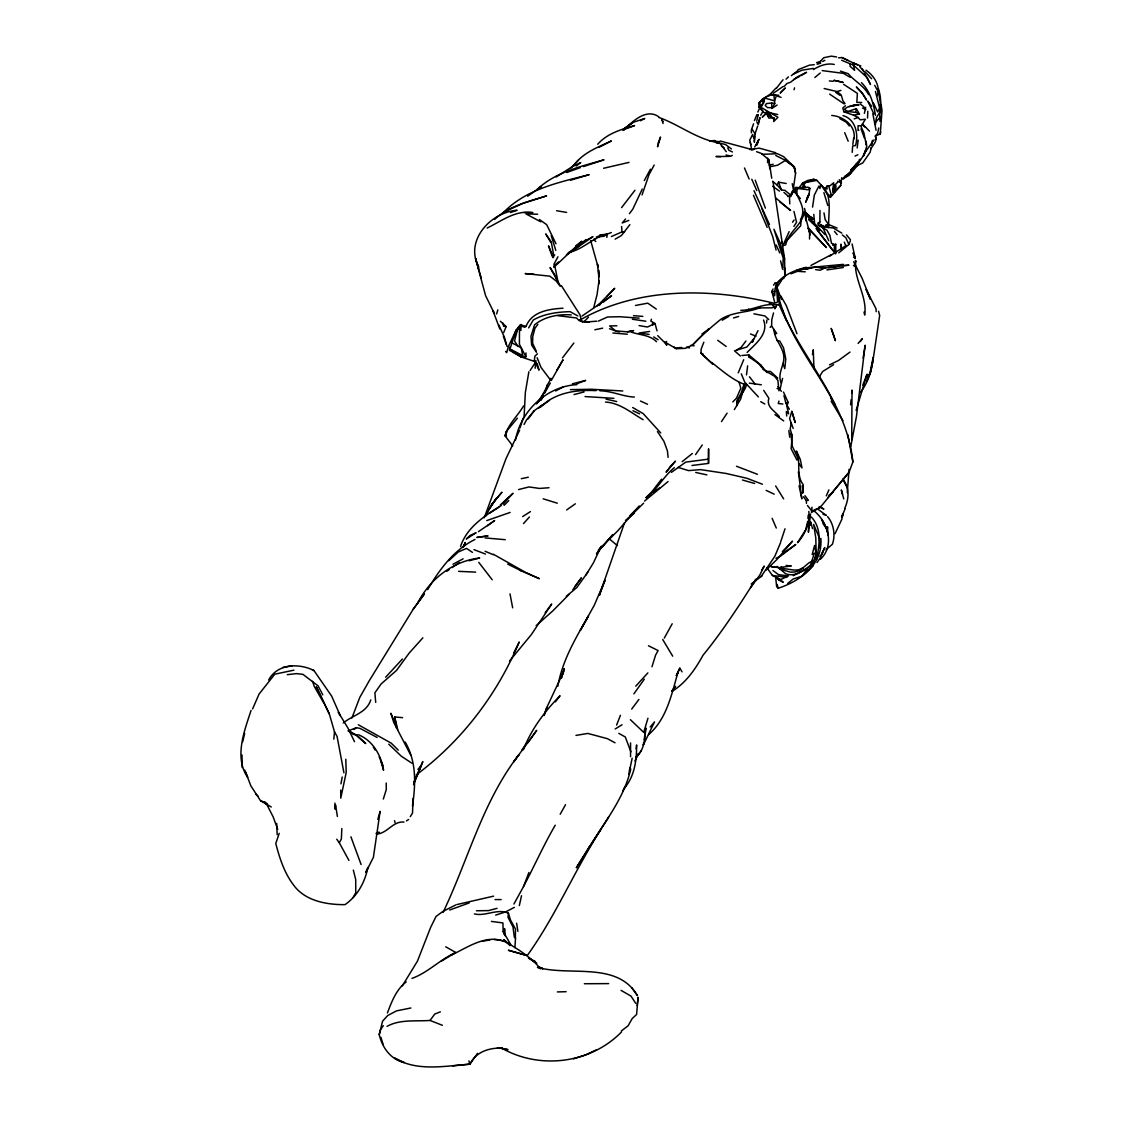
<?xml version="1.0" encoding="UTF-8"?>
<svg xmlns="http://www.w3.org/2000/svg" width="1123" height="1123" viewBox="0 0 1123 1123"><rect width="100%" height="100%" fill="white"/><g stroke="black" fill="none" stroke-linecap="round" stroke-linejoin="round"><path stroke-width="1.5" d="M773.536 285.144L775.179 282.968L777.298 282.757L775.151 288.302L774.659 295.812L771.852 291.447L773.031 288.976M841.001 249.545L841.001 244.168L841.38 246.92M789.792 203.909L789.441 196.595M808.855 511.386C809.936 522.897 805.177 534.253 797.527 542.69L805.71 529.761L807.634 521.634M519.486 326.905L519.416 344.256L525.873 356.763L521.114 356.932L514.053 352.917L510.614 349.393L522.672 355.5L521.114 356.932L510.614 349.393M708.515 463.392L708.571 449.003L708.515 463.392L691.993 465.469M798.916 463.687L801.99 467.954L800.32 459.419L796.361 451.025C801.303 461.988 795.533 474.931 803.296 484.799L802.706 493.404M806.146 221.063L806.005 214.254L804.489 208.401M867.826 111.233L867.532 117.999M535.924 360.511L535.124 368.274M811.985 507.203L811.48 512.467L819.13 508.031L822.233 504.943L849.058 472.264L852.876 461.96C846.939 402.68 801.822 358.055 779.278 304.979L778.211 292.275L776.526 288.007L777.916 282.238C785.356 273.844 795.73 270.011 806.244 267.246M515.373 938.449L515.499 929.1L510.446 919.849L508.396 913.196C497.278 908.226 485.95 916.55 474.383 913.954M792.206 435.921L791.125 448.723L796.895 460.009L798.299 459.04L792.066 445.733L791.027 433.296L792.206 435.921L790.199 428.93L791.21 422.992L789.609 418.682L791.841 411.355L795.196 422.487L791.841 411.355M808.546 524.68L808.434 532.218L810.553 513.955M504.452 934.49L504.564 928.609L504.901 935.67M809.529 239.045L809.641 232.573L804.138 211.966C802.734 224.937 788.135 231.717 785.749 244.856L782.661 245.769M773.073 181.926L784.598 259.006L784.837 275.781L777.144 283.08L775.179 282.968M851.725 439.837L852.02 390.06L851.753 393.106M773.508 328.997L774.603 333.545L776.765 333.517L771.599 326.049L771.782 319.676L773.536 312.938M879.955 121.41L879.674 108.187L875.463 91.496M767.542 162.638L767.697 158.161M814.54 222.48L813.782 214.353M525.873 356.763L525.999 352.931M775.754 578.078L776.639 586.655L778.253 588.241C800.362 580.97 822.892 564.701 820.857 538.408M854.027 138.971C856.175 126.029 843.584 116.301 831.708 115.444M520.875 330.499L521.1 324.463M827.707 224.6L828.212 227.52L833.027 227.885L841.801 233.121M835.849 253.616L835.765 244.267L833.154 245.025M841.703 177.701L840.748 185.477L832.171 195.346M341.841 828.563L341.364 839.078L339.272 842.727L348.944 860.443M524.048 417.559L525.353 392.404L528.863 371.783M866.1 144.095L863.91 132.949L861.201 126.955M866.058 144.867L866.226 141.526M751.09 358.223L748.704 356.679L748.802 354.882L741.924 355.514M512.144 342.978L521.212 347.793L522.672 355.5L520.047 355.612L509.533 350.39L509.744 347.119M847.261 492.576L849.086 469.302M852.217 152.391L852.638 146.06L855.529 145.471C858.842 134.297 855.487 119.066 843.036 115.627M801.008 221.357L800.713 225.723L783.503 244.182L789.146 231.633M514.881 947.686L515.555 937.986M629.498 771.262L629.736 768.034M630.564 756.705L630.564 742.921M875.407 124.681L876.375 117.817L879.786 112.286M754.403 142.34L754.628 136.318M837.519 182.361L834.95 185.014L832.662 190.643L833.21 192.651L834.571 185.084M831.511 243.452L829.897 235.423L826.963 230.201L818.47 225.26L819.86 221.989L819.987 210.45M410.274 816.66L412.52 813.038L413.082 798.355M508.396 913.196L508.045 917.407L512.958 926.854L514.376 937.382M796.656 195.023L797.218 188.467L808.013 187.148L809.865 188.355L809.037 194.377L805.71 202.182L809.037 194.377M412.45 806.202C415.65 784.542 416.731 761.605 405.136 741.994M333.826 739.145L334.5 731.887L329.334 713.961L316.391 686.925L329.334 713.961M807.942 518.391L808.251 515.148M637.218 1005.632L638.061 997.252L636.601 1014.49L632.249 1018.491L628.094 1025.79L621.356 1030.956M850.588 404.813L851.136 399.62M827.005 531.811L827.525 526.813L827.946 535.166M754.235 141.442L755.105 133.777L757.674 126.057M766.532 323.059L766.883 319.957M636.151 748.873L636.615 744.928C636.713 760.074 634.635 776.414 624.29 788.234L626.016 785.553L622.689 790.929M864.008 312.124L864.696 315.1C867.574 296.486 853.213 278.406 855.852 261.196L855.263 260.311M746.5 374.885L747.623 365.831M843.906 111.781L853.691 115.248L859.446 114.041L855.824 112.384L856.302 108.636L847.767 111.542L843.906 111.781L842.797 108.005L845.451 105.759M852.834 144.474L853.634 138.129M857.172 147.941L858.169 140.094M606.827 237.388L607.276 234.117L611.305 232.517M812.561 207.109L814.343 195.037L818.906 186.067L819.958 188.552L820.759 184.607L816.912 180.382L813.824 179.273L807.732 180.41L802.552 183.049L799.253 187.653M515.485 440.062C520.679 410.807 546.817 386.326 576.801 384.642M835.217 191.626L836.031 185.744M816.449 559.816C819.271 545.469 822.373 528.807 811.368 517.015M644.139 739.889L645.851 727.943C644.728 737.713 644.855 749.462 636.643 756.397M537.327 364.077L534.73 361.241L539.04 370.141L537.327 364.077L534.169 361.325L534.927 356.159L537.44 353.759M546.831 388.165L547.294 385.021L550.565 379.406M832.662 189.984L833.729 182.74L830.009 185.758L827.061 186.292M842.657 178.627L848.862 175.511L857.916 165.067L853.873 167.102L862.759 162.947L870.185 152.181L871.083 147.871L870.746 148.882L875.266 142.186L876.151 138.943L875.491 135.827L880.278 134.002L880.614 131.868M520.005 427.905L523.121 418.317M557.836 686.223C562.244 660.759 575.622 638.018 588.452 615.98L580.366 630.34L594.334 605.129L605.03 580.282L599.317 595.429L624.486 522.855M812.462 354.587L813.263 349.772L813.964 368.611M643.69 742.556L643.24 745.209L654.541 721.878L650.203 727.002M863.096 358.209L865.145 345.238L856.47 416.422L850.743 446.786M340.957 783.854L342.206 777.032M878.439 88.731C880.699 96.143 882.243 105.071 877.667 111.907L873.385 102.853M757.857 112.033L759.766 107.724M762.012 154.314L777.537 153.725L783.672 156.715L794.326 166.92L795.575 173.209L793.301 189.155L792.234 183.667M512.748 445.915L504.985 435.78C508.045 424.452 517.717 415.889 523.585 405.936M777.074 388.572L780.148 389.12L781.397 383.308C777.383 375.293 782.689 367.67 783.784 359.753C784.809 349.464 776.849 342.81 774.603 333.545M628.768 774.421L632.151 758.207M878.762 127.994L877.625 133.384L875.491 135.827M519.331 905.573L521.521 895.747M757.197 144.909L758.193 140.473L756.242 145.049M756.762 120.849L758.25 114.588M464.529 545.834L465.315 542.521L463.631 546.536M242.68 741.741L244.646 733.53M872.431 140.347L871.237 145.358L872.206 143.07M781.397 383.308L782.605 378.381M517.857 328.337L514.516 340.999L517.928 346.277M501.911 1048.166C489.291 1047.577 475.675 1051.97 469.933 1064.169C445.101 1065.98 416.97 1071.819 394.664 1058.105L404.21 1062.54C390.664 1059.48 382.185 1047.534 379.223 1034.592L382.578 1021.186L387.772 1015.487L396.503 1010.882L410.906 1007.977M826.865 189.211L827.16 188.06L824.787 188.313M593.674 307.814L597.043 294.731L598.994 280.708L598.812 283.937L598.601 270.18L598.91 276.904L597.492 264.256L598.026 266.853M379.223 1034.592L380.486 1029.833L383.294 1025.692M777.088 566.427L785.539 573.713C794.873 577.447 802.973 570.47 810.259 565.613L814.428 553.148L812.182 554.551L814.582 545.469L816.21 554.58L813.375 562.82L807.311 568.729L802.033 576.183L793.147 579.033L787.785 583.384M794.045 89.756L794.565 87.861M630.775 768.988C623.897 799.281 603.121 823.819 587.54 849.999L608.554 817.235M845.1 508.775L841.646 517.212M377.833 819.411L380.136 811.325L373.383 857.382L365.747 872.459L367.965 867.419C364.821 882.229 357.676 895.831 345.028 904.647C326.611 904.759 305.161 901.011 293.664 885.163C284.33 872.992 279.613 858.197 275.795 843.541L279.192 833.322M800.334 219.855C807.212 208.569 797.639 198.841 794.565 188.973L795.856 187.429L801.625 187.794M844.819 508.143C849.185 498.345 849.521 487.705 842.882 479.086M851.529 169.348L850.293 173.602L852.441 168.211M647.943 718.229L643.718 732.393L630.41 719.689M496.619 313.935L497.84 309.878M509.533 350.39L515.92 330.471L520.272 324.729L526.055 326.414C531.67 311.576 549.105 308.993 562.988 308.221M561.303 678.194L564.223 668.648L561.402 677.394M651.972 666.753L655.593 655.102L658.092 650.554L648.476 645.767M383.336 799.043L386.298 789.525L386.214 783.012M544.767 392.601L547.294 385.021M758.264 123.025L759.962 117.578L758.306 124.583L756.874 122.253M781.369 243.073L781.833 241.585M778.997 401.093L778.239 403.494L782.829 404.027M783.503 392.053L788.107 402.357L786.872 406.105L788.613 413.797L786.353 411.551L786.718 416.015M251.061 710.452C244.238 731.284 234.033 757.267 247.65 777.369L245.923 772.905M766.546 113.718L768.89 118.083L774.238 117.733L773.705 121.551L777.944 117.269L760.917 107.289L759.569 102.151L764.988 98.108L774.589 100.859L774.744 103.597L771.88 108.51L771.641 103.007L766.405 103.583L765.226 105.52L767.514 107.597L772.905 107.78L777.088 105.057M780.822 541.398L785.019 528.807M484.21 517.843L505.926 458.816L519.654 430.109M856.133 410.358L867.04 374.184L862.773 385.231M544.051 715.548L546.775 707.532L563.704 671.428L561.486 677.366M544.164 715.197L546.775 707.532M642.033 194.911L649.136 174.388L654.19 165.039M753.547 123.825L751.315 130.114L751.413 132.837M351.906 718.004L359.823 697.341L369.285 680.706L413.236 609.171L424.354 593.941L413.236 609.171M775.923 97.125L774.589 100.859L773.859 94.978L769.606 94.627L762.503 99.091L758.657 103.162L759.092 107.12L762.292 110.405M651.466 319.213L650.807 321.024L655.018 323.522L657.025 330.864M740.408 355.963L734.512 350.825L746.893 347.007L753.505 339.188L752.326 342.262L757.997 330.639M413.559 784.668L422.824 761.591L413.741 782.97L421.279 765.353L417.953 769.409M865.805 149.864C861.804 161.179 852.497 170.191 843.485 177.799M642.23 189.071L632.768 209.215L629.385 213.693M513.927 904.001L523.515 886.566L528.905 872.515M703.826 342.22L701.145 349.113L700.991 353.141L712.754 364.133L700.991 353.141L702.998 353.885M876.965 95.792L878.383 92.128C878.691 83.13 873.175 75.143 865.987 70.173M838.769 252.843L848.89 244.505L850.308 240.855M616.625 725.051L620.443 715.295M864.373 113.339L865.693 107.275M387.407 1012.946C391.73 1001.646 396.194 989.531 406.175 981.923M551.281 380.472L563.072 359.781L556.854 370.169M664.297 638.089L672.2 623.77M503.764 332.45L506.15 326.568L500.367 321.276M831.371 196.609L832.255 194.433M743.693 359.739L738.246 372.836M460.556 546.508C466.719 527.305 484.954 515.541 501.293 505.547M754.431 120.554L756.888 114.644L757.871 115.557M780.625 542.521L774.758 556.432L761.141 576.534M830.641 397.963L835.273 405.347C817.025 369.425 789.216 337.714 778.955 298.086L777.144 302.354L773.873 303.182C710.466 287.867 637.555 286.898 579.65 320.237L581.784 321.571M740.815 310.341C751.778 310.481 761.829 304.136 772.456 304.586L773.368 306.256L775.712 306.79L774.87 308.797L777.004 304.614L779.278 304.979M252.605 708.922L259.09 694.028L274.784 674.193L293.889 670.164M463.855 546.087L465.217 542.971L462.676 547.491M764.988 98.108L760.917 107.289L764.061 102.179L764.117 100.101L759.569 102.151M829.041 225.625L828.212 227.52L824.563 227.057L820.801 224.502L820.057 226.172M682.04 671.835L679.822 668.185L676.397 675.681M826.289 495.847L828.928 489.867M790.746 196.679L794.565 188.973L795.519 193.437M523.388 749.757C531.305 729.164 544.739 711.421 560.026 695.727L555.408 701.875M513.927 336.942L517.156 329.713L521.016 326.021L524.708 327.256L526.055 326.414M790.62 195.079L784.879 190.334L781.496 190.026L777.186 185.07L778.534 182.151L786.184 183.498M521.016 326.021L515.92 330.471L508.242 346.881L506.698 352.664L505.603 351.457M676.958 674.305L679.822 668.185M806.539 199.052L808.728 194.419M866.591 381.02L870.451 372.864L872.753 361.971L879.674 315.423L878.551 311.268M825.433 188.004L828.086 185.814M634.916 761.071L638.552 753.561L635.8 757.857L641.233 750.81M756.944 143.604L759.064 139.28L754.74 147.043M835.035 533.692L841.745 519.486L843.331 513.351L841.548 516.51M513.744 652.954L519.205 641.977C497.208 694.576 461.82 740.899 416.128 774.982M504.985 435.78L506.838 432.088M485.838 516.075L491.888 504.199L501.813 492.379L491.888 504.199L489.01 509.365L496.731 497.854L489.01 509.365M555.239 825.18C543.56 845.268 534.281 866.198 523.515 886.566M821.671 553.681L824.815 547.561L820.225 558.047L816.997 562.553M370.772 699.882C366.8 712.768 352.566 715.295 343.217 722.987M442.995 912.55C468.193 859.951 482.623 801.331 518.952 754.67L513.688 761.829L536.71 730.343L527.908 742.738M553.864 264.396L557.934 256.788M828.802 240.785L822.766 227.351L823.468 226.074M644.279 180.592L650.428 169.222M874.087 139.814L864.935 152.517L866.338 149.57L863.587 155.9L866.802 146.158L865.931 141.259M524.048 424.452L526.519 419.904L534.267 410.695L542.549 404.687M775.516 286.056L777.298 282.757M676.285 675.527L677.913 672.537C671.582 694.379 666.669 719.197 648.589 734.596M353.085 897.572L355.738 892.771L355.724 879.618L353.338 870.114M538.956 401.346L547.42 386.073M560.195 814.245L565.529 804.728M427.666 589.631C439.29 569.796 453.86 549.765 475.001 539.447M541.384 398.777L543.013 395.914M544.641 393.05L550.326 383.055M791.28 194.616L794.565 188.973M760.706 115.276L763.093 111.191M528.652 327.86L533.271 320.027C544.136 313.724 557.626 311.969 570.077 311.661L577.868 315.942M778.955 298.086L777.509 300.487L776.526 288.007L781.664 280.245M761.815 570.063L764.23 566.034L759.695 575.257L750.543 587.54L755.919 579.173C739.355 605.213 722.594 631.365 703.026 655.214C695.348 669.196 686.139 682.545 672.48 691.136M585.925 575.032L593.393 562.904L601.24 546.297L597.773 552.011M855.024 262.557L855.852 261.196M819.495 376.584L822.612 371.531L833.561 364.722M540.963 400.307L542.718 397.444L537.131 403.157M858.112 161.684L850.771 170.514M527.122 955.729C555.632 916.143 574.232 870.957 600.566 830.023M760.018 105.66L759.092 107.12L763.682 112.398L768.708 113.886L774.28 119.838M867.138 377.651L869.834 373.327L873.147 357.465C872.052 369.944 868.149 382.424 860.443 392.432M417.574 603.248C429.8 579.187 452.541 561.177 479.689 557.991L469.091 560.77M793.891 226.439L796.558 222.298L793.975 211.433M402.315 985.896L417.447 961.134L430.642 927.373L436.047 916.466L442.827 911.455L455.784 904.927M776.569 88.043L783.026 79.761M734.33 409.614L740.576 399.241L744.549 385.61L744.016 384.206C731.859 379.532 721.794 370.281 711.547 362.406M596.86 553.821L600.286 548.614L596.439 553.765M530.112 370.464L535.236 362.715M721.513 421.588L727.072 413.18M587.764 572.253L576.829 587.54L566.301 596.355M769.985 94.5L775.825 88.198M787.756 196.483L790.676 195.388L791.968 191.682L795.856 187.429L795.168 192.398L800.39 198.574M695.6 454.59L702.268 444.961M552.825 257.588L554.706 254.879M536.415 403.971L543.827 393.303M792.543 222.242L794.087 220.024M522.069 749.757L526.813 742.963M452.695 1065.853L469.933 1064.169L477.472 1053.374M633.863 693.888L644.293 679.233M860.26 341.56L862.31 338.711L858.112 343.427M657.699 335.637L665.195 343.077L664.9 342.08L666.753 345.224L665.728 342.543L676.243 348.706L685.381 348.327L692.652 344.915C701.159 335.735 711.084 327.228 721.05 319.143C732.884 311.745 747.497 312.798 760.173 307.66M572.898 589.589L581.405 577.854L574.962 586.473M387.098 1026.338C399.928 1019.123 415.861 1021.509 430.039 1020.442L434.755 1014.055L440.37 1011.837M528.133 418.949L534.267 410.695M745.911 341.027L741.194 347.344L737.109 349.73M545.16 612.779L551.702 604.02L531.376 634.565L509.547 660.998M849.058 472.264L827.749 497.728M615.165 239.143L621.468 235.493L629.863 224.67M631.688 709.076L638.917 699.432M856.47 163.902L852.652 168.983L858.604 162.358L851.276 169.376M672.017 691.024L675.583 686.279L671.652 691.263M537.861 324.379L534.983 328.155L532.765 336.465L532.611 343.203L536.05 350.741M562.469 357.886L573.839 343.062M598.236 551.505L612.947 534.506L600.089 549.077M661.545 479.198L651.691 492.028L645.964 497.657M819.888 556.475L822.738 552.769M621.581 207.615L634.986 190.25M599.345 305.372L601.366 302.747M517.38 418.191L505.659 432.341L506.445 436.314M646.258 497.728C657.292 489.389 663.553 476.391 674.333 467.673M828.353 194.181L829.041 196.539L831.02 194.153L828.844 186.39L827.019 185.857M625.553 218.985L622.212 222.972L628.824 220.389M708.332 329.109L692.652 344.915M268.678 679.976C277.479 663.511 299.069 663.019 313.935 670.515L331.636 696.078L340.297 715.688L338.29 712.207L347.877 727.943L354.517 741.699M402.413 659.004L385.666 677.225M574.007 165.123C583.034 152.714 597.927 147.141 611.375 140.965L598.784 147.436M597.436 305.863L614.744 288.302L606.785 296.584M876.08 121.733L880.081 117.241M422.866 637.822L409.193 653.053L396.517 670.417L381.076 683.991L374.885 692.835L375.7 702.394M820.337 559.296C835.273 545.455 827.848 521.1 813.122 510.179M523.5 523.557L529.396 517.029M820.085 61.751L823.749 57.736L831.259 56.15L836.565 56.95M665.728 342.543L666.669 341.504M635.786 686.153L647.873 672.888M503.006 504.199L513.029 493.264L504.115 501.546M571.074 167.917L578.457 160.098M784.275 86.303L786.844 83.579L790.634 82.176L797.091 77.038L806.553 72.321L800.966 75.662M627.687 518.826L643.633 503.174M747.118 352.482C755.498 343.694 768.988 333.91 763.556 320.027M858.898 160.435L860.12 159.157M584.536 321.276L588.48 317.163M782.38 551.547L792.487 541.146L777.537 558.861L765.928 570.147M629.947 515.625L639.366 506.038L618.127 530.449L598.573 549.975L603.346 545.371M813.824 179.273L806.005 182.375L804.026 184.383L805.009 187.092M504.087 505.35L508.789 500.605M836.045 190.208L840.748 185.477M569.431 594.053L552.797 610.898L536.148 625.651M623.742 130.268C631.996 121.621 646.483 107.78 658.878 116.89M766.405 113.17L762.25 117.171L765.984 113.591M786.044 79.171L788.43 76.883M810.259 565.613L813.403 562.609L816.21 554.58L815.789 537.945L813.642 524.399L819.467 538.212L820.141 548.108M802.033 576.183L813.347 565.599M448.765 560.714L458.296 551.969L466.508 548.403L472.46 552.376M746.458 311.183L748.718 309.12M809.865 188.355L808.307 189.759L797.218 188.467M770.139 327.354L771.599 326.049M668.059 481.556L644.574 501.069M500.254 504.971L508.944 497.264M773.242 93.265L783.278 86.415M494.541 219.462C508.761 206.014 528.484 201.536 546.578 195.879L522.869 203.389L504.746 211.671M553.737 266.165L558.496 262.01M597.731 144.221C607.276 133.356 621.286 129.454 634.635 125.565L623.054 129.889M621.552 1031.911C590.74 1063.481 540.374 1069.854 502.22 1048.447L508.017 1049.668L497.433 1047.703L502.051 1047.843M503.329 212.668C525.775 189.197 558.917 182.375 589.154 174.655L570.428 180.27M566.343 254.851L586.108 239.789L577.278 246.934M553.765 267.4L581.714 241.234L575.65 245.965M576.703 247.79L586.108 239.789M766.967 567.789L772.399 575.439L780.443 579.65L788.332 575.987L778.464 574.611L772.933 570.526M411.973 978.4C428.045 972.644 440.244 959.295 455.756 952.501L445.747 946.801M768.722 96.129L770.855 94.318M625.455 520.454L634.327 513.071M814.849 77.501L820.239 73.023M801.246 187.934L803.394 186.179L804.924 186.657M354.18 729.431L356.342 727.676L360.076 728.406L377.103 737.46M682.166 461.665L692.33 453.51M623.433 129.384L632.993 122.393L644.756 118.477L640.503 120.751M782.394 279.178L784.514 277.521M791.336 75.662L797.737 70.707M603.444 302.003L611.516 295.784L581.981 316.096M829.055 495.187L832.901 492.253M762.236 575.692L751.259 583.988M843.134 179.119L849.241 173.854L844.721 176.395M540.247 407.284C555.043 392.559 576.071 389.583 596.06 390.636M846.377 245.319L829.364 256.339M671.414 472.362L685.76 462.115L708.178 459.181M576.169 165.993L580.759 162.596L572.435 166.555L556.152 176.999M849.999 352.075L838.404 360.553L829.49 364.863M623.658 129.285L632.993 122.393L622.535 129.833M732.28 155.297L731.059 156.181L726.062 155.002M487.579 525.69L494.653 520.567L478.412 531.67M538.464 408.253L549.498 400.307M527.684 196.23L541.483 186.376L536.878 189.759C555.029 172.156 580.507 166.583 604.034 159.803L583.497 166.569M639.071 325.586L647.452 327.018L655.018 323.522M566.652 509.968L575.327 503.806M569.207 252.717L576.015 247.944M597.913 236.756L603.823 236.307L607.276 234.117C593.225 236.995 583.019 249.882 568.294 252.493M446.659 571.354L449.411 569.445M452.148 567.55L459.012 562.791M702.001 334.022L709.203 329.081M732.8 401.936L736.534 398.075L740.815 388.165L739.173 382.55M489.502 513.211L498.696 507.259M522.658 516.58L530.421 511.611M568.098 253.798L592.93 236.686L587.231 239.761M652.744 492.281L659.65 487.915M406.47 820.871L408.646 819.509M615.193 728.981L622.016 724.742M515.92 330.471L517.156 329.713M782.675 553.709L795.758 544.487L780.345 556.264L776.049 558.257M441.171 961.26L455.756 952.501M376.668 833.743L379.265 832.199L376.079 833.42M819.86 221.989L817.853 223.182L818.47 225.26M826.023 549.751L832.382 544.262C835.638 535.25 833.729 523.809 827.567 516.608M722.229 320.223L728.841 316.363M768.96 304.052L771.347 302.677M813.431 69.584C819.579 65.639 826.893 62.93 834.263 64.432M830.922 254.893L810.974 265.421M822.752 61.484L824.858 60.333M453.004 564.251L463.111 558.819M793.638 79.536L799.506 76.434M555.618 390.958L563.128 387M514.376 907.37L505.434 911.988L495.692 915.091M762.503 99.091L766.77 96.943M551.14 378.381L549.793 379.055L541.033 367.432L537.131 357.746M624.585 231.717L622.002 231.899L611.375 236.56M793.245 575.678L807.311 568.729M487.143 228.025C501.672 221.077 515.625 209.734 532.878 212.64L524.146 212.654M596.51 1049.78L585.56 1054.946L573.432 1058.835M451.895 954.845C469.175 946.591 488.308 932.511 507.793 943.067C519.416 950.226 532.063 958.045 540.5 968.882M793.02 74.315L801.906 70.216L813.487 68.363M855.052 156.055L857.874 154.777M812.28 561.261L809.178 562.651L799.604 570.624L794.972 571.972L790.508 572.14L780.008 569.136C787.391 567.227 795.674 573.095 802.664 567.831L803.745 569.894M598.32 321.122L607.543 316.995L619.489 316.714L639.099 318.146M486.778 520.581L510.137 512.439M790.985 273.787L806.847 267.765L843.359 264.368M356.342 727.676L349.225 730.483M797.962 69.724L809.444 65.162L814.273 64.699M596.299 237.065L600.875 235.254M814.568 509.8L819.13 508.031M576.955 383.729L585.659 380.402L572.407 383.827M789.371 409.263L785.889 403.199L788.107 402.357M716.151 142.803L719.197 141.68L714.088 141.077M449.663 910.009L469.175 902.948M536.471 352.313L531.67 345.126L530.954 336.409L534.534 324.884C544.36 316.602 558.763 313.921 571.242 314.917M566.764 172.493L580.338 167.622M854.182 118.87L858.126 117.48L860.232 119.838L865.412 119.22L861.369 125.818L858.042 125.776L858.042 130.436L858.884 130.24M510.474 212.542L517.113 210.268C490.512 212.149 464.304 240.968 478.805 267.035M376.486 834.122C387.477 833.491 392.629 821.081 403.971 822.036M835.765 244.267L833.055 245.235L832.466 243.607L834.319 244.744L834.319 250.036L835.905 252.029M816.533 62.649L820.548 61.33M817.137 64.208L820.745 63.07L817.979 63.45M595.695 238.722L593.646 239.367L595.808 241.571M824.142 88.506L837.042 91.567L840.888 90.387M754.277 149.303L751.764 150.075L750.262 142.481M810.988 267.611L805.233 269.338L816.365 266.937L822.429 268.495L825.166 267.723L820.183 270.25L815.649 269.618M733.501 317.963L738.653 316.447M775.712 306.79L771.894 307.842L757.899 307.899M497.082 908.339L488.407 910.613L476.433 910.767M574.035 394.58L584.044 391.955M749.939 149.598L759.218 148.124L775.867 152.77M796.712 270.32L806.847 267.765M518.573 489.558L529.045 486.933L539.545 488.449L549.035 487.733M848.918 106.559L859.053 104.818L851.206 105.871L856.189 104.79L847.556 107.022L844.37 109.254L847.767 111.542L855.824 112.384M456.963 904.548L493.587 896.154M617.847 331.088L627.125 331.804L633.625 330.597L627.631 331.875M603.613 168.268L629.006 162.4M769.171 165.109L773.2 164.253M521.325 478.707L528.301 477.219M594.853 329.769L602.644 328.155M770.196 166.709L777.649 165.193L785.454 160.364L793.049 165.923L795.365 170.485M635.478 305.47L647.774 303.154L656.323 309.078M816.912 180.382L806.005 182.375M282.687 667.483L291.966 665.785M575.973 735.411L587.806 733.431L607.375 738.667L615.025 742.794M482.286 941.242L489.937 939.951M835.919 266.755L824.984 267.99L818.864 266.993M649.599 331.467L639.099 333.026L649.094 334.415M826.907 269.899L843.303 267.513M599.752 235.03L607.276 234.117M829.041 196.539L830.599 197.325M769.69 116.02L768.371 116.174L768.343 114.616L770.954 115.458M287.291 674.67L296.346 673.618L302.915 674.333L318.09 685.872L322.75 694.842M803.436 496.703L806.342 500.549L808.392 500.339L804.966 495.706M772.456 304.586L777.004 304.614M676.72 347.919L681.815 347.498M838.53 57.835L841.913 57.554L855.01 63.772M596.706 321.178L584.325 322.133L589.364 322.09L581.349 321.262M709.497 140.922L714.832 140.529M828.241 267.513L848.974 265.182L842.84 265.519M557.359 991.932L566.132 991.693M776.442 95.23L778.829 95.188M616.864 325.782L609.621 325.937L615.909 331.046L619.489 331.875M772.399 575.439L786.76 577.334M570.414 389.639L591.049 389.26L622.774 390.972M774.659 291.418L771.852 291.447L774.505 301.652M729.627 156.392L715.969 156.518L720.826 156.687M584.353 983.734L608.638 983.608M495.075 899.565L501.125 899.593M769.606 94.627L775.684 94.683M634.383 397.065C622.774 396.559 611.853 390.986 599.921 390.79M861.692 102.488L856.821 102.404L857.382 93.377L843.626 84.323M537.65 214.212L526.055 213.96L540.809 221.835M766.433 371.362L770.462 371.446L777.748 378.142M585.041 396.559L613.902 398.342M458.605 571.34L475.647 572.126M822.19 70.595L843.443 73.36L850.322 77.389M798.13 271.373L805.247 271.808M505.252 539.686L485.094 537.931M633.484 315.675L642.847 316.391M534.071 274.293L525.143 273.577L549.835 276.16L555.857 280.778M612.919 332.998L627.322 334.205M829.35 80.94L833.21 81.277M353.801 734.526L358.953 734.961C373.327 741.166 381.09 755.4 383.561 770.252L380.599 760.439M396.644 728.322L394.706 716.965L402.61 717.667M786.128 565.459L791.266 565.95L778.955 567.662L770.982 566.568L775.038 567.115M557.738 315.661L576.506 317.963L579.384 320.855M506.15 326.568L503.694 326.316L502.781 322.919M749.308 383.125L761.366 384.796M690.743 345.379L694.168 345.8M491.397 921.407L502.922 922.924L503.16 931.444L504.325 934.266M716.656 142.565L725.43 144.46L731.452 148.98M494.162 939.432L502.823 940.695M632.375 319.227L645.823 321.234M579.65 320.237L581.377 320.504L579.959 314.735L561.346 285.607M556.601 210.731L566.582 212.415M776.779 340.522L779.769 341.069L783.573 347.962L785.763 358.925L784.766 368.639L783.026 363.627M771.641 103.007L774.744 103.597M605.494 402.034C619.952 402.96 631.14 412.745 643.128 419.721M853.55 257.279L854.814 257.546M777.748 114.532L771.333 113.156L768.708 113.886L766.125 110.784M750.964 149.303L720.166 140.993M695.727 472.446L706.9 474.889M606.111 399.156L616.709 401.543M542.058 968.419L537.44 967.338C569.754 976.617 617.299 960.895 637.401 995.61L631.702 987.679M312.461 670.164L313.935 670.515M539.601 967.689L542.423 968.419M841.689 60.263L853.424 65.148L867.237 77.613L870.493 84.464L864.443 73.192M686.504 347.147L689.536 347.933M753.884 313.822L764.875 315.928L768.722 319.536M742.485 480.026L754.614 483.466M678.025 467.379L688.596 470.621L700.513 469.611L726.23 473.485L746.865 478.272L762.391 484.224M629.736 331.51C638.538 335.173 649.501 334.486 656.492 341.687M828.058 224.319L837.154 228.067M543.167 498.809L557.303 503.188M521.114 356.932L534.169 361.325M244.842 770.167L250.864 785.861L260.592 800.811L262.866 801.555M840.411 71.114L848.258 73.711C854.378 81.179 863.994 85.629 868.626 94.683M773.859 94.978L781.032 97.364M822.948 514.222L826.261 515.345L818.4 509.547M756.565 151.703L761.268 153.374L768.876 159.831L769.76 168.843M609.536 328.716L615.909 331.046M473.934 549.638L485.487 554.046M736.491 466.256L757.407 474.299M430.039 1020.442L442.392 1025.299M750.515 333.952L755.99 336.184M837.604 181.294L841.492 182.909L839.232 179.722M485.108 551.295L493.32 554.706M520.342 570.498L539.349 578.682L525.536 572.379L493.39 554.271M658.85 117.438C679.766 124.864 697.172 139.575 719.604 142.972L726.286 151.703M857.481 64.867L852.792 62.79L860.864 65.99M862.506 108.061L865.847 109.563M640.475 401.037L647.522 404.28M632.937 410.723L639.563 413.84M841.913 57.554L848.244 60.544M766.139 490.372L774.168 494.162M732.449 151.956L728.827 150.243L727.76 147.871M507.694 564.097L520.974 570.681M819.271 506.768L823.903 509.098L819.467 506.754M781.047 567.031L783.657 568.336M853.691 115.248L858.126 117.48M775.768 155.521L785.454 160.364L794.326 166.92L795.575 173.209M535.348 961.499L528.428 957.975L536.766 963.225L531.319 959.8M763.121 369.453L774.631 376.317L777.902 380.444L778.927 390.804M779.559 580.437L783.25 582.332L780.443 579.65L776.891 577.657L779.559 580.437L776.498 577.952M358.321 724.756L391.267 743.187L398.272 750.122M538.956 966.721L542.83 968.84M748.704 356.679L758.488 363.529L763.682 369.383M839.864 118.617L846.251 122.168L849.311 125.944M618.801 733.361L625.286 736.969L630.915 751.849M760.748 401.683L764.819 404.013M621.075 990.374L631.014 996.115L635.688 1003.302M260.592 800.811L271.275 806.974M632.67 407.509L643.24 413.657L660.731 432.931M721.401 146.158L724.138 147.773M349.141 730.933L355.008 734.386L365.761 743.566L358.462 736.66M348.004 730.778L353.745 734.288L349.407 731.452M829.658 94.121L844.033 103.835L845.015 103.583L842.966 100.831L841.197 94.936L837.042 91.567M653.684 336.942L658.106 339.75M411.804 763.135L401.36 756.256L388.797 744.212M767.542 114.321L773.27 118.112M835.737 92.395L840.046 95.371M539.461 219.561L546.69 224.684L555.997 243.747M772.666 186.278L779.432 191.107M774.94 414.569L783.714 420.957M717.751 340.297L726.146 346.488M673.505 346.656L676.243 348.706M775.825 197.999L790.606 210.492L779.867 201.859M862.955 125.397L865.482 127.362M842.39 234.974L845.83 237.711L848.89 244.505M748.802 354.882L760.664 364.905L767.135 372.654M772.554 181.224L777.186 185.07M609.354 538.914L617.411 545.638M255.777 794.228L258.374 796.418M264.874 801.892L267.485 804.068M862.394 123.923L869.469 131.124M507.793 943.067L503.778 939.67L510.01 945.58M783.938 192.426L787.602 195.627M860.358 103.962L861.945 105.38M804.728 211.643L813.15 219.364M811.297 217.048L813.628 219.196M781.397 391.337L777.916 386.733M862.745 105.857L864.443 107.527M263.989 801.934L267.077 804.98L273.142 816.87L277.718 829.279M808.055 228.488L826.402 247.579L808.279 227.899L810.104 234.932M580.661 320.041L582.865 322.245M853.452 265.309L854.491 266.39M862.31 93.251L856.372 86.962L862.099 92.914L866.409 99.793L862.099 92.914M865.061 71.76L871.616 78.75M824.956 234.595L804.756 212.921L811.297 220.613M779.278 416.535C774.842 410.864 765.984 406.961 768.876 398.286L763.71 390.383M859.642 66.58L863.994 71.381M804.615 211.756L811.143 219.013M811.508 510.53L807.437 505.476M758.39 396.924L744.746 382.185L741.306 373.861M834.459 231.366L837.154 234.651M846.503 234.932L850.476 239.803M861.509 82.695C870.227 91.3 873.512 103.583 875.491 115.332M749.462 376.809L755.147 384.094M478.777 562.37L492.197 579.763M556.545 281.48L560.279 286.379M871.63 106.222L867.728 101.042L873.919 113.985M832.901 250.485L816.154 228.46L835.414 253.756M336.732 839.232L339.272 842.727M820.801 224.502L822.766 227.351M828.072 195.262L820.759 184.607C832.705 194.391 828.353 211.264 828.704 224.754L824.563 227.057L826.065 224.839L828.704 224.754L825.166 219.575L823.987 212.921M752.143 129.384L755.105 133.777M657.432 431.583L663.904 441.241L667.413 450.856L668.115 457.37M823.819 524.75L826.921 529.382L822.022 519.781L823.356 524.427M373.369 747.118L375.11 749.911M805.416 218.648L806.244 219.996M775.642 485.964L783.643 498.879M831.174 401.234L842.966 420.718M853.677 261.729L862.155 278.35L870.437 299.294L866.128 289.439L876.024 308.755L876.179 311.675M662.71 639.492L672.691 656.169M663.131 121.649L661.728 119.235L663.061 123.488M856.302 108.636L859.446 114.041M323.27 702.1L314.272 686.434L312.545 681.338M503.16 931.444L510.6 944.443M780.724 295.84L786.311 305.624L796.979 333.756M334.5 731.887L337.068 736.393L343.933 772.821M874.705 85.362L878.383 92.128L880.614 103.134M809.037 522.293L810.652 525.283L810.736 521.998L812.49 528.638M843.766 481.121L847.318 487.747M410.709 755.077L393.724 722.398L390.874 713.259L395.928 725.233M550.846 242.498L545.722 233.907L551.239 241.922L553.527 254.191M862.296 68.868L863.727 71.76M753.449 195.276L767.163 227.379M753.996 190.728L769.48 224.488M559.956 285.214L550.045 267.541L556.011 276.791L556.84 279.992M760.664 364.905L761.675 367.179M776.218 245.039L779.769 252.97M751.778 179.259L756.762 190.545M379.209 756.93L382.971 765.549M772.119 518.321L776.274 528.035M744.465 167.973L749.153 179.02M553.541 257.574L548.529 245.853L552.193 256.325M350.909 836.803L361.101 864.528M855.319 258.164L853.143 252.886L855.249 258.318L852.09 243.944M844.693 132.682L848.188 141.217M777.355 288.443L781.426 299.42M765.381 208.134L755.246 180.185M498.752 324.912L504.353 336.998L507.02 346.417M843.752 498.921L841.324 489.951L842.503 494.373M499.791 328.913L493.151 311.225L494.443 313.612L485.585 295.644L475.534 258.332L481.332 278.476L481.051 277.395M778.534 182.151L781.496 190.026M781.973 308.783L786.128 320.069M861.018 128.808L864.471 138.241M791.21 422.992L793.175 428.382M551.225 235.521L555.787 250.373M844.356 242.147L845.366 244.954M503.343 336.128L506.234 344.396M762.082 209.032L772.75 236.7L776.063 250.008M875.266 136.248L876.151 138.943M468.881 1060.898L469.933 1064.169M753.758 138.003L752.621 134.451L749.729 140.277L750.936 144.67M590.712 240.673L597.913 266.502M380.908 1037.343L383.21 1044.657M823.875 192.623L827.777 205.411M777.13 584.451L778.253 588.241M394.51 820.688L395.099 822.71M784.598 259.006L779.783 242.175L773.944 229.26L783.25 258.276L782.647 269.281L780.597 260.873M477.514 264.481L478.609 268.523M802.552 183.049L803.394 186.179M872.824 113.76L876.066 130.282M784.373 266.881L785.075 269.646M783.952 395.549L785.889 403.199M847.851 434.741L852.876 461.96M394.706 716.965L397.739 729.529M853.424 65.148L854.617 70.356L850.125 66.327L850.069 64.278M558.089 282.154L554.636 264.944M799.057 485.754L801.836 498.893L798.355 471.814M802.159 485.866L803.422 492.197M510.01 593.87L512.664 607.838M771.74 178.22L768.876 159.831M784.303 269.436L785.454 276.09M337.405 816.463L335.552 805.023L335.187 809.22L334.921 803.113M881.05 104.327L882.004 110.391L880.278 134.002M516.622 923.218L517.871 931.29M788.851 430.488L789.708 437.226M652.463 323.003L652.73 325.151M880.264 104.93L881.19 112.932M833.771 188.439L834.108 191.457M621.609 226.551L622.002 231.899M276.679 823.44L277.17 834.67M806.342 500.549L806.454 503.343M345.8 759.246L346.207 772.54L340.76 798.172L340.732 790.016M242.021 755.035L242.147 767.556M746.514 384.557C744.956 392.194 737.053 397.317 736.913 405.67L736.702 401.065L741.026 393.387L744.016 384.206L746.514 384.557M658.485 142.396L657.531 146.776L660.521 137.034L658.485 142.396M589.378 846.967L576.408 867.658L589.378 846.967M670.515 466.284L666.107 472.221L675.428 461.16L670.515 466.284M785.117 88.127L780.359 92.9L785.117 88.127M470.074 535.531L466.27 539.012L476.096 532.723L470.074 535.531M481.528 536.752L476.84 537.454L488.07 535.91L481.528 536.752M837.519 80.982L833.87 80.351L843.191 82.47L837.519 80.982M526.097 955.294L508.508 950.311L526.097 955.294M812.505 222.986L808.714 219.406L820.253 230.454L812.505 222.986M833.617 335.216L831.188 328.407L835.428 340.76L833.617 335.216"/></g></svg>
